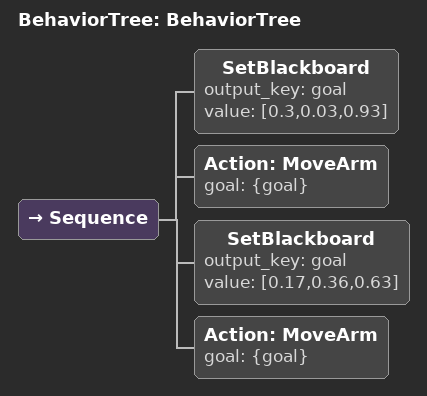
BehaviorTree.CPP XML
<?xml version="1.0"?>
<root main_tree_to_execute="BehaviorTree">
    <BehaviorTree ID="BehaviorTree">

        <Sequence>
            <SetBlackboard output_key="goal" value="[0.3,0.03,0.93]" />
            <Action ID="MoveArm" goal = "{goal}"/>
            <SetBlackboard output_key="goal" value="[0.17,0.36,0.63]" />
            <Action ID="MoveArm" goal = "{goal}"/>

        </Sequence>
    </BehaviorTree>
</root>
